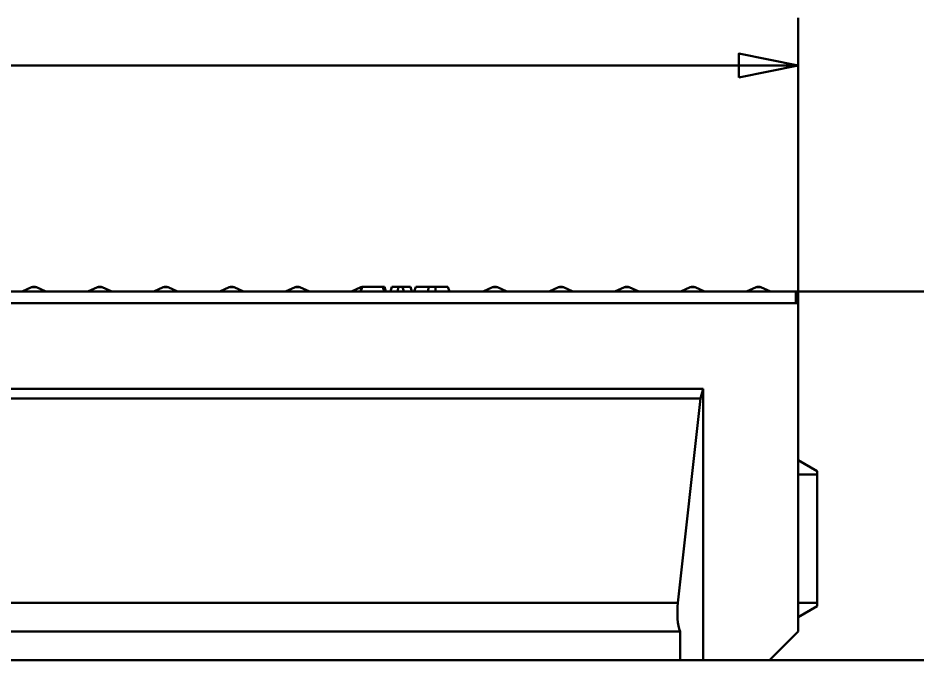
# Model space of a CAD drawing. Header units: millimetres. Extents: x 0 to 2100, y 0 to 1485.
# Drawn here: x 1169.7 to 1358.7, y 976.3 to 1111.3 of the extents above; entities that cross this region are included whole.
import ezdxf

# ---------------------------------------------------------------- set-up
doc = ezdxf.new("R2010")
doc.units = ezdxf.units.MM
doc.header["$LTSCALE"] = 5
for name, color, linetype, lineweight in [('Bemaßungen(DIN)', 7, 'Continuous', 50), ('Sichtbare Kanten(DIN)', 7, 'Continuous', 50), ('Sichtbare tangentiale Kanten(DIN)', 7, 'Continuous', 50)]:
    doc.layers.add(name, color=color, linetype=linetype, lineweight=lineweight)

msp = doc.modelspace()

# ---------------------------------------------------------------- linework, layer by layer
at = {"layer": 'Bemaßungen(DIN)'}
for p, q in [((1333.729, 1051.251), (1333.729, 1111.251)), ((1333.729, 1101.251), (1321.229, 1103.751)), ((1321.229, 1103.751), (1321.229, 1098.751)), ((346.229, 1101.251), (1321.229, 1101.251)), ((1321.229, 1101.251), (1333.729, 1101.251)), ((1321.229, 1098.751), (1333.729, 1101.251)), ((1333.229, 1053.751), (1423.229, 1053.751)), ((1327.729, 976.251), (1423.229, 976.251))]:
    msp.add_line(p, q, dxfattribs=at)
at = {"layer": 'Bemaßungen(DIN)', "flags": 128}
msp.add_lwpolyline([(1321.229, 1098.751), (1333.729, 1101.251), (1321.229, 1103.751), (1321.229, 1098.751)], dxfattribs=at)
at = {"layer": 'Bemaßungen(DIN)'}
msp.add_solid([(1321.229, 1098.751), (1333.729, 1101.251), (1321.229, 1103.751), (1321.229, 1098.751)], dxfattribs=at)
at = {"layer": 'Sichtbare Kanten(DIN)'}
for p, q in [((334.229, 1053.751), (1333.229, 1053.751)), ((1172.543, 1054.642), (1170.554, 1053.751)), ((1173.565, 1054.642), (1175.554, 1053.751)), ((1186.393, 1054.642), (1184.404, 1053.751)), ((1187.415, 1054.642), (1189.404, 1053.751)), ((1200.243, 1054.642), (1198.254, 1053.751)), ((1201.265, 1054.642), (1203.254, 1053.751)), ((1214.093, 1054.642), (1212.104, 1053.751)), ((1215.115, 1054.642), (1217.104, 1053.751)), ((1227.943, 1054.642), (1225.954, 1053.751)), ((1228.965, 1054.642), (1230.954, 1053.751)), ((1241.793, 1054.642), (1239.804, 1053.751)), ((1241.728, 1053.751), (1241.996, 1054.751)), ((1241.774, 1053.751), (1242.042, 1054.751)), ((1241.996, 1054.751), (1242.042, 1054.751)), ((1242.042, 1054.751), (1246.431, 1054.751)), ((1246.431, 1054.751), (1246.684, 1054.751)), ((1246.699, 1053.751), (1246.431, 1054.751)), ((1246.621, 1054.041), (1246.684, 1054.751)), ((1246.684, 1054.751), (1246.761, 1054.751)), ((1247.029, 1053.751), (1246.761, 1054.751)), ((1248.049, 1053.751), (1248.317, 1054.751)), ((1248.317, 1054.751), (1249.737, 1054.751)), ((1249.469, 1053.751), (1249.737, 1054.751)), ((1249.737, 1054.751), (1250.567, 1054.751)), ((1250.567, 1054.751), (1252.22, 1054.751)), ((1250.814, 1053.751), (1250.567, 1054.751)), ((1252.488, 1053.751), (1252.22, 1054.751)), ((1253.007, 1053.751), (1253.381, 1054.751)), ((1253.381, 1054.751), (1256.077, 1054.751)), ((1255.885, 1053.751), (1256.077, 1054.751)), ((1256.077, 1054.751), (1257.387, 1054.751)), ((1257.579, 1053.751), (1257.387, 1054.751)), ((1257.387, 1054.751), (1260.084, 1054.751)), ((1260.457, 1053.751), (1260.084, 1054.751)), ((1269.493, 1054.642), (1267.504, 1053.751)), ((1270.515, 1054.642), (1272.504, 1053.751)), ((1283.343, 1054.642), (1281.354, 1053.751)), ((1284.365, 1054.642), (1286.354, 1053.751)), ((1297.193, 1054.642), (1295.204, 1053.751)), ((1298.215, 1054.642), (1300.204, 1053.751)), ((1311.043, 1054.642), (1309.054, 1053.751)), ((1312.065, 1054.642), (1314.054, 1053.751)), ((1324.893, 1054.642), (1322.904, 1053.751)), ((1325.915, 1054.642), (1327.904, 1053.751)), ((1333.229, 1053.751), (1333.229, 1051.251)), ((1333.729, 1051.251), (333.729, 1051.251)), ((1333.729, 982.251), (1333.729, 1051.251)), ((1313.729, 1033.251), (353.729, 1033.251)), ((1313.193, 1031.251), (1313.729, 1033.251)), ((1313.729, 976.251), (1313.729, 1033.251)), ((1313.193, 1031.251), (354.265, 1031.251)), ((1308.437, 988.251), (1313.193, 1031.251)), ((1337.729, 1015.942), (1333.729, 1018.251)), ((1337.729, 1015.942), (1337.729, 1015.251)), ((1337.729, 988.251), (1337.729, 1015.251)), ((1337.729, 987.56), (1333.729, 985.251)), ((1337.729, 988.251), (1337.729, 987.56)), ((1308.906, 982.251), (516.578, 982.251)), ((1308.906, 976.251), (1308.906, 982.251)), ((1333.729, 982.251), (1327.729, 976.251)), ((1308.906, 976.251), (516.578, 976.251)), ((1308.906, 976.251), (1313.729, 976.251)), ((1313.729, 976.251), (1327.729, 976.251))]:
    msp.add_line(p, q, dxfattribs=at)
for centre, start in [((1173.054, 1053.501), 65.87463), ((1186.904, 1053.501), 65.87463), ((1200.754, 1053.501), 65.87463), ((1214.604, 1053.501), 65.87463), ((1228.454, 1053.501), 65.87463), ((1242.304, 1053.501), 104.76846), ((1270.004, 1053.501), 65.87463), ((1283.854, 1053.501), 65.87463), ((1297.704, 1053.501), 65.87463), ((1311.554, 1053.501), 65.87463), ((1325.404, 1053.501), 65.87463)]:
    msp.add_arc(centre, 1.25, start, 114.12537, dxfattribs=at)
msp.add_ellipse((1309.676, 986.343), major_axis=(0, -5), ratio=0.2679492, start_param=4.3209262, end_param=5.6711129, dxfattribs=at)
at = {"layer": 'Sichtbare tangentiale Kanten(DIN)'}
for p, q in [((1173.565, 1054.642), (1172.543, 1054.642)), ((1187.415, 1054.642), (1186.393, 1054.642)), ((1201.265, 1054.642), (1200.243, 1054.642)), ((1215.115, 1054.642), (1214.093, 1054.642)), ((1227.943, 1054.642), (1228.965, 1054.642)), ((1241.793, 1054.642), (1241.967, 1054.642)), ((1269.493, 1054.642), (1270.515, 1054.642)), ((1284.365, 1054.642), (1283.343, 1054.642)), ((1298.215, 1054.642), (1297.193, 1054.642)), ((1312.065, 1054.642), (1311.043, 1054.642)), ((1325.915, 1054.642), (1324.893, 1054.642)), ((1333.729, 1015.251), (1337.729, 1015.251)), ((1308.437, 988.251), (518.225, 988.251)), ((1333.729, 988.251), (1337.729, 988.251))]:
    msp.add_line(p, q, dxfattribs=at)

doc.saveas('drawing.dxf')
